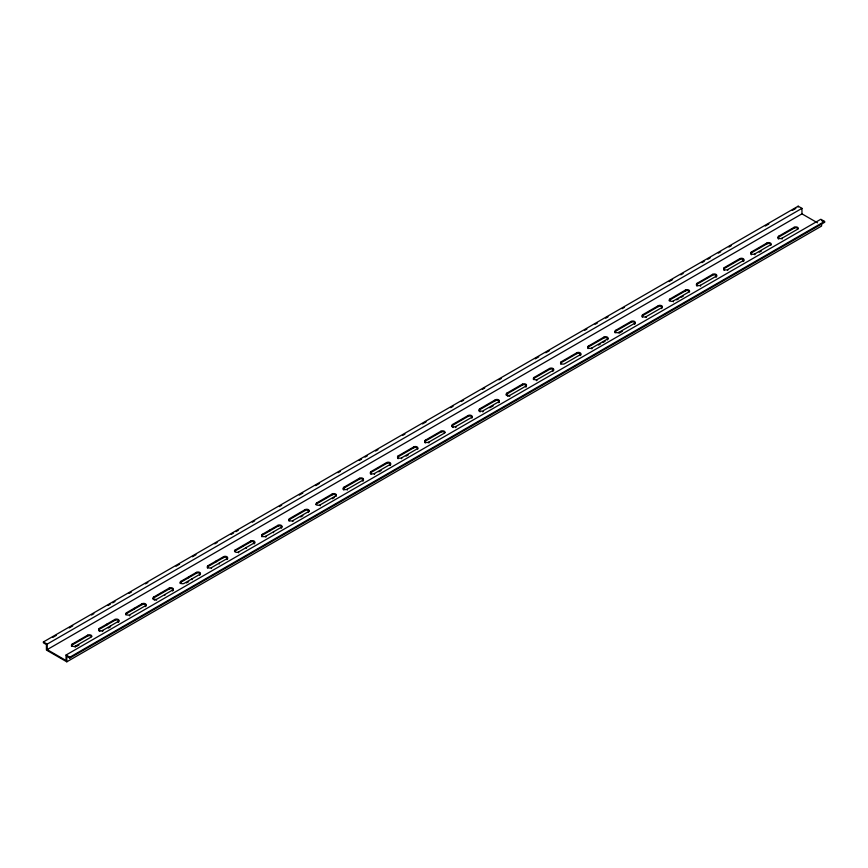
<?xml version="1.0" encoding="UTF-8"?>
<svg xmlns="http://www.w3.org/2000/svg" width="868" height="868" viewBox="0 0 868 868"><rect width="100%" height="100%" fill="white"/><g stroke="black" fill="none" stroke-linecap="round" stroke-linejoin="round"><path stroke-width="1.3" d="M821.584 223.857L821.584 226.049L66.803 661.817L46.416 650.056L46.416 644.577L43.4 642.83L43.4 641.951L798.18 206.183L801.956 208.363L801.956 213.853L47.176 649.622L47.176 644.132L801.956 208.363M52.796 637.405L56.311 635.376M69.223 627.922L72.749 625.882M91.531 615.043L93.874 613.687M107.957 605.549L110.312 604.204M112.656 602.848L114.999 601.491M129.093 593.354L131.437 591.998M145.52 583.871L147.875 582.515M176.041 566.251L179.567 564.211M192.479 556.757L196.005 554.728M214.787 543.878L217.13 542.533M231.213 534.395L233.568 533.039M235.912 531.683L238.255 530.326M252.349 522.2L254.693 520.843M279.344 506.608L281.688 505.252M299.297 495.085L302.824 493.057M315.735 485.603L319.25 483.563M338.032 472.724L340.386 471.367M359.168 460.528L361.511 459.172M365.037 457.132L367.381 455.776M375.594 451.034L377.949 449.678M402.6 435.454L404.944 434.098M422.553 423.931L426.069 421.891M450.72 407.667L453.074 406.311M461.288 401.559L463.631 400.202M482.424 389.363L484.767 388.007M498.85 379.88L501.205 378.524M535.241 358.864L538.768 356.835M545.809 352.766L549.325 350.737M584.544 330.404L586.887 329.048M595.112 324.306L597.455 322.95M605.669 318.209L608.023 316.853M622.106 308.715L624.45 307.359M669.054 281.612L672.581 279.572M680.794 274.831L683.149 273.474M701.93 262.635L704.274 261.279M707.8 259.239L710.143 257.883M718.357 253.141L720.711 251.785M728.925 247.044L731.268 245.687M765.316 226.038L768.831 223.998M792.31 210.447L795.837 208.418M72.185 644.11L87.657 635.181A2.398 1.389 0 0 1 91.053 635.181A2.398 1.389 0 0 1 91.053 637.145L75.581 646.074A2.398 1.389 0 0 1 72.185 646.074A2.398 1.389 0 0 1 72.185 644.11L72.185 644.978A2.398 1.389 0 0 0 71.567 646.324M118.232 621.455L102.749 630.385A2.398 1.389 0 0 1 99.353 630.385A2.398 1.389 0 0 1 99.353 628.421L114.826 619.492A2.398 1.389 0 0 1 118.232 619.492A2.398 1.389 0 0 1 118.232 621.455L118.232 622.323M145.401 605.766L129.929 614.696A2.398 1.389 0 0 1 126.533 614.696A2.398 1.389 0 0 1 126.533 612.732L142.005 603.803A2.398 1.389 0 0 1 145.401 603.803A2.398 1.389 0 0 1 145.401 605.766L145.401 606.634M172.569 590.077L157.097 599.007A2.398 1.389 0 0 1 153.701 599.007A2.398 1.389 0 0 1 153.701 597.054L169.173 588.113A2.398 1.389 0 0 1 172.569 588.113A2.398 1.389 0 0 1 172.569 590.077L172.569 590.945M199.748 574.388L184.266 583.318A2.398 1.389 0 0 1 180.869 583.318A2.398 1.389 0 0 1 180.869 581.365L196.342 572.424A2.398 1.389 0 0 1 199.748 572.424A2.398 1.389 0 0 1 199.748 574.388L199.748 575.256M226.917 558.699L211.445 567.639A2.398 1.389 0 0 1 208.049 567.639A2.398 1.389 0 0 1 208.049 565.676L223.521 556.735A2.398 1.389 0 0 1 226.917 556.735A2.398 1.389 0 0 1 226.917 558.699L226.917 559.578M254.085 543.01L238.613 551.95A2.398 1.389 0 0 1 235.217 551.95A2.398 1.389 0 0 1 235.217 549.986L250.689 541.057A2.398 1.389 0 0 1 254.085 541.057A2.398 1.389 0 0 1 254.085 543.01L254.085 543.889A2.398 1.389 0 0 0 254.085 541.925A2.398 1.389 0 0 0 250.689 541.925L235.217 550.854A2.398 1.389 0 0 0 234.599 551.484M281.254 527.332L265.782 536.261A2.398 1.389 0 0 1 262.386 536.261A2.398 1.389 0 0 1 262.386 534.297L277.858 525.368A2.398 1.389 0 0 1 281.254 525.368A2.398 1.389 0 0 1 281.254 527.332L281.254 528.2A2.398 1.389 0 0 0 281.644 527.907M308.433 511.643L292.961 520.572A2.398 1.389 0 0 1 289.565 520.572A2.398 1.389 0 0 1 289.565 518.608L305.037 509.679A2.398 1.389 0 0 1 308.433 509.679A2.398 1.389 0 0 1 308.433 511.643L308.433 512.511M316.733 502.919L332.205 493.99A2.398 1.389 0 0 1 335.601 493.99A2.398 1.389 0 0 1 335.601 495.954L320.129 504.883A2.398 1.389 0 0 1 316.733 504.883A2.398 1.389 0 0 1 316.733 502.919L316.733 503.798A2.398 1.389 0 0 0 316.028 504.775M362.77 480.264L347.298 489.194A2.398 1.389 0 0 1 343.902 489.194A2.398 1.389 0 0 1 343.902 487.241L359.374 478.301A2.398 1.389 0 0 1 362.77 478.301A2.398 1.389 0 0 1 362.77 480.264L362.77 481.132A2.398 1.389 0 0 0 363.16 480.85M389.949 464.575L374.477 473.516A2.398 1.389 0 0 1 371.07 473.516A2.398 1.389 0 0 1 371.07 471.552L386.553 462.611A2.398 1.389 0 0 1 389.949 462.611A2.398 1.389 0 0 1 389.949 464.575L389.949 465.443A2.398 1.389 0 0 0 390.329 465.161M398.249 455.863L413.721 446.933A2.398 1.389 0 0 1 417.117 446.933A2.398 1.389 0 0 1 417.117 448.886L401.645 457.827A2.398 1.389 0 0 1 398.249 457.827A2.398 1.389 0 0 1 398.249 455.863L398.249 456.731A2.398 1.389 0 0 0 397.544 457.718M425.418 440.174L440.89 431.244A2.398 1.389 0 0 1 444.286 431.244A2.398 1.389 0 0 1 444.286 433.197L428.814 442.137A2.398 1.389 0 0 1 425.418 442.137A2.398 1.389 0 0 1 425.418 440.174L425.418 441.042A2.398 1.389 0 0 0 425.418 443.005M452.586 424.485L468.069 415.555A2.398 1.389 0 0 1 471.465 415.555A2.398 1.389 0 0 1 471.465 417.519L455.993 426.448A2.398 1.389 0 0 1 452.586 426.448A2.398 1.389 0 0 1 452.586 424.485L452.586 425.363A2.398 1.389 0 0 0 451.968 426.698M498.633 401.83L483.161 410.759A2.398 1.389 0 0 1 479.765 410.759A2.398 1.389 0 0 1 479.765 408.795L495.237 399.866A2.398 1.389 0 0 1 498.633 399.866A2.398 1.389 0 0 1 498.633 401.83L498.633 402.698M525.802 386.141L510.33 395.07A2.398 1.389 0 0 1 506.934 395.07A2.398 1.389 0 0 1 506.934 393.106L522.406 384.177A2.398 1.389 0 0 1 525.802 384.177A2.398 1.389 0 0 1 525.802 386.141L525.802 387.009M552.981 370.452L537.498 379.381A2.398 1.389 0 0 1 534.102 379.381A2.398 1.389 0 0 1 534.102 377.428L549.574 368.488A2.398 1.389 0 0 1 552.981 368.488A2.398 1.389 0 0 1 552.981 370.452L552.981 371.32M580.149 354.762L564.677 363.703A2.398 1.389 0 0 1 561.281 363.703A2.398 1.389 0 0 1 561.281 361.739L576.753 352.799A2.398 1.389 0 0 1 580.149 352.799A2.398 1.389 0 0 1 580.149 354.762L580.149 355.641M607.318 339.073L591.846 348.014A2.398 1.389 0 0 1 588.45 348.014A2.398 1.389 0 0 1 588.45 346.05L603.922 337.12A2.398 1.389 0 0 1 607.318 337.12A2.398 1.389 0 0 1 607.318 339.073L607.318 339.952A2.398 1.389 0 0 0 607.318 337.988A2.398 1.389 0 0 0 603.922 337.988L588.45 346.918A2.398 1.389 0 0 0 588.07 348.6M634.497 323.384L619.014 332.325A2.398 1.389 0 0 1 615.618 332.325A2.398 1.389 0 0 1 615.618 330.361L631.09 321.431A2.398 1.389 0 0 1 634.497 321.431A2.398 1.389 0 0 1 634.497 323.384L634.497 324.263A2.398 1.389 0 0 0 634.877 323.97M661.666 307.706L646.193 316.636A2.398 1.389 0 0 1 642.797 316.636A2.398 1.389 0 0 1 642.797 314.672L658.269 305.742A2.398 1.389 0 0 1 661.666 305.742A2.398 1.389 0 0 1 661.666 307.706L661.666 308.574M669.966 298.983L685.438 290.053A2.398 1.389 0 0 1 688.834 290.053A2.398 1.389 0 0 1 688.834 292.017L673.362 300.946A2.398 1.389 0 0 1 669.966 300.946A2.398 1.389 0 0 1 669.966 298.983L669.966 299.861A2.398 1.389 0 0 0 669.261 300.838M716.002 276.328L700.53 285.257A2.398 1.389 0 0 1 697.134 285.257A2.398 1.389 0 0 1 697.134 283.304L712.606 274.364A2.398 1.389 0 0 1 716.002 274.364A2.398 1.389 0 0 1 716.002 276.328L716.002 277.196A2.398 1.389 0 0 0 716.002 275.232A2.398 1.389 0 0 0 712.606 275.232L697.134 284.172A2.398 1.389 0 0 0 696.429 285.149M743.182 260.639L727.71 269.568A2.398 1.389 0 0 1 724.313 269.568A2.398 1.389 0 0 1 724.313 267.615L739.786 258.675A2.398 1.389 0 0 1 743.182 258.675A2.398 1.389 0 0 1 743.182 260.639L743.182 261.507A2.398 1.389 0 0 0 743.561 261.225M751.482 251.926L766.954 242.986A2.398 1.389 0 0 1 770.35 242.986A2.398 1.389 0 0 1 770.35 244.95L754.878 253.89A2.398 1.389 0 0 1 751.482 253.89A2.398 1.389 0 0 1 751.482 251.926L751.482 252.794A2.398 1.389 0 0 0 750.777 253.781M778.65 236.237L794.122 227.308A2.398 1.389 0 0 1 797.518 227.308A2.398 1.389 0 0 1 797.518 229.261L782.046 238.201A2.398 1.389 0 0 1 778.65 238.201A2.398 1.389 0 0 1 778.65 236.237L778.65 237.105A2.398 1.389 0 0 0 777.945 238.092M72.185 644.978L87.657 636.049A2.398 1.389 0 0 1 91.682 636.667M98.735 630.635A2.398 1.389 0 0 1 99.353 629.3L114.826 620.36A2.398 1.389 0 0 1 117.994 620.24A2.398 1.389 0 0 1 118.612 622.041M125.903 614.945A2.398 1.389 0 0 1 126.533 613.611L142.005 604.67A2.398 1.389 0 0 1 145.162 604.551A2.398 1.389 0 0 1 145.781 606.352M153.083 599.256A2.398 1.389 0 0 1 153.701 597.922L169.173 588.992A2.398 1.389 0 0 1 171.788 588.688A2.398 1.389 0 0 1 173.274 589.969M180.251 583.567A2.398 1.389 0 0 1 180.869 582.233L196.342 573.303A2.398 1.389 0 0 1 198.967 572.999A2.398 1.389 0 0 1 200.443 574.28M207.658 568.215A2.398 1.389 0 0 1 208.049 566.544L223.521 557.614A2.398 1.389 0 0 1 226.678 557.495A2.398 1.389 0 0 1 227.297 559.285M262.006 536.847A2.398 1.389 0 0 1 262.386 535.165L277.858 526.236A2.398 1.389 0 0 1 280.483 525.932A2.398 1.389 0 0 1 281.959 527.223M289.174 521.158A2.398 1.389 0 0 1 289.565 519.487L305.037 510.547A2.398 1.389 0 0 1 307.652 510.254A2.398 1.389 0 0 1 309.138 511.534M316.733 503.798L332.205 494.858A2.398 1.389 0 0 1 335.102 494.641A2.398 1.389 0 0 1 336.22 496.203M343.196 489.085A2.398 1.389 0 0 1 343.902 488.109L359.374 479.179A2.398 1.389 0 0 1 362.281 478.952A2.398 1.389 0 0 1 363.399 480.514M371.07 474.384A2.398 1.389 0 0 1 371.07 472.42L386.553 463.49A2.398 1.389 0 0 1 389.45 463.262A2.398 1.389 0 0 1 390.567 464.825M398.249 456.731L413.721 447.801A2.398 1.389 0 0 1 416.618 447.584A2.398 1.389 0 0 1 417.736 449.136M425.418 441.042L440.89 432.112A2.398 1.389 0 0 1 444.915 432.731M452.586 425.363L468.069 416.423A2.398 1.389 0 0 1 471.226 416.304A2.398 1.389 0 0 1 471.845 418.094M479.136 411.009A2.398 1.389 0 0 1 479.765 409.674L495.237 400.734A2.398 1.389 0 0 1 498.395 400.615A2.398 1.389 0 0 1 499.013 402.416M506.315 395.32A2.398 1.389 0 0 1 506.934 393.985L522.406 385.045A2.398 1.389 0 0 1 526.431 385.674M533.484 379.631A2.398 1.389 0 0 1 534.102 378.296L549.574 369.367A2.398 1.389 0 0 1 552.2 369.063A2.398 1.389 0 0 1 553.675 370.343M560.891 364.278A2.398 1.389 0 0 1 561.281 362.607L576.753 353.677A2.398 1.389 0 0 1 579.911 353.558A2.398 1.389 0 0 1 580.529 355.348M615 331.858A2.398 1.389 0 0 1 615.618 331.229L631.09 322.299A2.398 1.389 0 0 1 633.716 321.995A2.398 1.389 0 0 1 635.192 323.276M642.407 317.221A2.398 1.389 0 0 1 642.797 315.551L658.269 306.61A2.398 1.389 0 0 1 660.884 306.306A2.398 1.389 0 0 1 662.371 307.597M669.966 299.861L685.438 290.921A2.398 1.389 0 0 1 688.053 290.628A2.398 1.389 0 0 1 689.539 291.908M724.313 270.447A2.398 1.389 0 0 1 724.313 268.483L739.786 259.554A2.398 1.389 0 0 1 742.683 259.326A2.398 1.389 0 0 1 743.8 260.888M751.482 252.794L766.954 243.865A2.398 1.389 0 0 1 769.851 243.637A2.398 1.389 0 0 1 770.968 245.199M778.65 237.105L794.122 228.175A2.398 1.389 0 0 1 798.148 228.794M76.688 646.302L78.901 645.033M108.283 628.063L110.496 626.794L110.496 625.915M186.479 582.916L188.692 581.647M300.697 516.981L302.899 515.701M332.281 498.742L334.495 497.462M378.893 471.834L381.106 470.554M406.061 456.145L408.275 454.865M489.791 407.808L493.111 405.888M598.475 345.052L600.689 343.782M602.902 342.502L605.105 341.222M622.334 331.283L619.014 333.193L619.014 332.325M676.682 299.905L678.885 298.625M681.098 297.355L683.311 296.075M759.294 252.208L761.507 250.928M47.176 649.622L66.044 660.515L66.044 655.025L820.824 219.257L824.6 221.427L824.6 222.316L69.82 658.085L66.803 656.338L66.803 661.817M66.044 655.025L69.82 657.206L824.6 221.427M821.584 220.57L824.6 222.316M801.956 213.853L817.493 222.816M43.4 641.951L47.176 644.132M798.18 206.183L798.18 207.061M794.122 227.308L794.122 228.175M782.046 238.201L782.046 239.069M766.954 242.986L766.954 243.865M754.878 253.89L754.878 254.758M739.786 258.675L739.786 259.554M727.71 269.568L727.71 270.447M724.313 267.615L724.313 268.483M712.606 274.364L712.606 275.232M700.53 285.257L700.53 286.136M697.134 283.304L697.134 284.172M685.438 290.053L685.438 290.921M673.362 300.946L673.362 301.814M658.269 305.742L658.269 306.61M646.193 316.636L646.193 317.504M642.797 314.672L642.797 315.551M631.09 321.431L631.09 322.299M615.618 330.361L615.618 331.229M603.922 337.12L603.922 337.988M591.846 348.014L591.846 348.882M588.45 346.05L588.45 346.918M576.753 352.799L576.753 353.677M561.281 361.739L561.281 362.607M549.574 368.488L549.574 369.367M534.102 377.428L534.102 378.296M522.406 384.177L522.406 385.045M506.934 393.106L506.934 393.985M495.237 399.866L495.237 400.734M479.765 408.795L479.765 409.674M468.069 415.555L468.069 416.423M455.993 426.448L455.993 427.316A2.398 1.389 0 0 1 455.494 427.544M440.89 431.244L440.89 432.112M428.814 442.137L428.814 443.005M413.721 446.933L413.721 447.801M401.645 457.827L401.645 458.695M386.553 462.611L386.553 463.49M374.477 473.516L374.477 474.384M371.07 471.552L371.07 472.42M359.374 478.301L359.374 479.179M347.298 489.194L347.298 490.073M343.902 487.241L343.902 488.109M332.205 493.99L332.205 494.858M320.129 504.883L320.129 505.762M305.037 509.679L305.037 510.547M292.961 520.572L292.961 521.44M289.565 518.608L289.565 519.487M277.858 525.368L277.858 526.236M273.518 531.791L273.518 532.67M270.122 529.827L270.122 530.706M265.782 536.261L265.782 537.129M262.386 534.297L262.386 535.165M250.689 541.057L250.689 541.925M246.349 547.48L246.349 548.348M242.953 545.516L242.953 546.395M238.613 551.95L238.613 552.818M235.217 549.986L235.217 550.854M223.521 556.735L223.521 557.614M219.181 563.169L219.181 564.037M215.785 561.205L215.785 562.073M211.445 567.639L211.445 568.507M208.049 565.676L208.049 566.544M196.342 572.424L196.342 573.303M192.002 578.858L192.002 579.726M188.606 576.894L188.606 577.762M180.869 581.365L180.869 582.233M169.173 588.113L169.173 588.992M164.833 594.547L164.833 595.415M161.437 592.584L161.437 593.452M153.701 597.054L153.701 597.922M142.005 603.803L142.005 604.67M134.269 608.273L134.269 609.141M126.533 612.732L126.533 613.611M114.826 619.492L114.826 620.36M107.09 623.962L107.09 624.83M102.749 630.385L102.749 631.253A2.398 1.389 0 0 1 102.261 631.481M99.353 628.421L99.353 629.3M87.657 635.181L87.657 636.049M79.921 639.64L79.921 640.519M75.581 646.074L75.581 646.942A2.398 1.389 0 0 1 75.082 647.17M69.82 657.206L69.82 658.085M778.65 239.069A2.398 1.389 0 0 1 778.27 238.787M751.482 254.758A2.398 1.389 0 0 1 751.102 254.465M343.902 490.073A2.398 1.389 0 0 1 343.283 489.444M453.085 427.544A2.398 1.389 0 0 1 452.586 427.316M99.853 631.481A2.398 1.389 0 0 1 99.353 631.253M129.929 615.575A2.398 1.389 0 0 1 129.43 615.792M398.249 458.695A2.398 1.389 0 0 1 397.869 458.412M173.199 590.327A2.398 1.389 0 0 1 172.949 590.663M156.598 600.103A2.398 1.389 0 0 1 156.023 600.244M154.775 600.244A2.398 1.389 0 0 1 154.2 600.103M483.161 411.627A2.398 1.389 0 0 1 482.662 411.855M480.264 411.855A2.398 1.389 0 0 1 479.386 411.345M526.431 386.39A2.398 1.389 0 0 1 526.182 386.727M509.831 396.166A2.398 1.389 0 0 1 509.256 396.307M508.008 396.307A2.398 1.389 0 0 1 507.433 396.166M537.01 380.477A2.398 1.389 0 0 1 536.424 380.618M615.238 332.911A2.398 1.389 0 0 1 615 332.574M697.134 286.136A2.398 1.389 0 0 1 696.516 285.507"/></g></svg>
